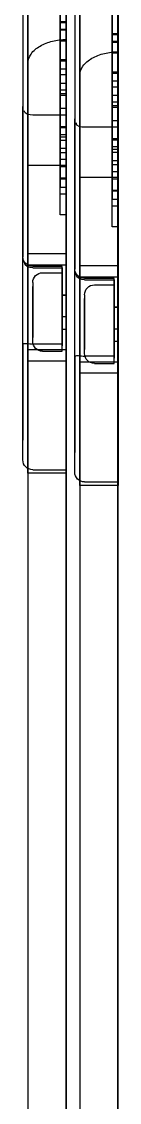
# Model space of a CAD drawing. Header units: millimetres. Extents: x -69706 to 52883, y -6882 to 68885.
# Drawn here: x 7033.7 to 7043.4, y 23902.3 to 24012.4 of the extents above; entities that cross this region are included whole.
import ezdxf

# ---------------------------------------------------------------- set-up
doc = ezdxf.new("R2010")
doc.units = ezdxf.units.MM
doc.layers.add('ac-SB', color=7, linetype='Continuous', lineweight=13)

# ---------------------------------------------------------------- blocks, each defined once
blk = doc.blocks.new('A$C15852BBE')
at = {"layer": 'ac-SB', "lineweight": -3}
for p, q in [((6135.93, 3068.94), (6135.93, 3317.07)), ((6135.93, 3317.07), (6135.93, 3069.01)), ((6141.2, 3067.7), (6141.2, 3315.83)), ((6141.2, 3315.83), (6141.2, 3067.77)), ((6139.81, 3169.57), (6139.81, 3313.08)), ((6145.08, 3168.33), (6145.08, 3311.84)), ((6139.81, 3198.63), (6139.81, 3295.72)), ((6145.08, 3197.39), (6145.08, 3294.49)), ((6135.91, 3237.86), (6135.91, 3240.36)), ((6135.91, 3240.36), (6139.81, 3240.36)), ((6135.91, 3240.01), (6135.91, 3237.51)), ((6139.31, 3240.01), (6135.91, 3240.01)), ((6135.91, 3239.69), (6135.91, 3196.16)), ((6139.81, 3240.36), (6139.81, 3237.86)), ((6139.81, 3198.63), (6139.81, 3239.69)), ((6135.91, 3203.87), (6135.91, 3239.34)), ((6140.31, 3239.01), (6140.31, 3237.01)), ((6140.31, 3238.47), (6140.31, 3203)), ((6141.18, 3236.62), (6141.18, 3239.12)), ((6141.18, 3239.12), (6145.08, 3239.12)), ((6141.18, 3238.77), (6141.18, 3236.27)), ((6144.58, 3238.77), (6141.18, 3238.77)), ((6141.18, 3238.45), (6141.18, 3194.92)), ((6145.08, 3239.12), (6145.08, 3236.62)), ((6145.08, 3197.39), (6145.08, 3238.45)), ((6135.91, 3227.76), (6135.91, 3237.86)), ((6135.91, 3237.51), (6135.91, 3224.4)), ((6139.81, 3237.86), (6139.81, 3227.76)), ((6141.18, 3202.63), (6141.18, 3238.1)), ((6145.58, 3237.77), (6145.58, 3235.77)), ((6140.31, 3227.31), (6140.31, 3237.01)), ((6141.18, 3226.53), (6141.18, 3236.62)), ((6141.18, 3236.27), (6141.18, 3223.16)), ((6145.08, 3236.62), (6145.08, 3226.53)), ((6145.58, 3237.23), (6145.58, 3201.76)), ((6145.58, 3226.07), (6145.58, 3235.77)), ((6135.91, 3220.89), (6135.91, 3228.93)), ((6135.91, 3228.93), (6139.81, 3228.93)), ((6139.81, 3228.93), (6139.81, 3220.89)), ((6135.91, 3228.26), (6135.91, 3227.76)), ((6139.81, 3227.76), (6135.91, 3227.76)), ((6136.31, 3227.93), (6136.31, 3220.47)), ((6138.31, 3227.93), (6136.31, 3227.93)), ((6136.31, 3226.61), (6136.31, 3227.39)), ((6139.81, 3227.76), (6139.81, 3228.26)), ((6141.18, 3219.65), (6141.18, 3227.69)), ((6141.18, 3227.69), (6145.08, 3227.69)), ((6145.08, 3227.69), (6145.08, 3219.65)), ((6136.31, 3226.61), (6136.31, 3227.2)), ((6136.31, 3227.2), (6136.31, 3219.28)), ((6136.31, 3227.2), (6139.31, 3227.2)), ((6136.31, 3219.93), (6136.31, 3226.61)), ((6136.31, 3226.61), (6136.31, 3224.4)), ((6139.31, 3226.93), (6139.31, 3221.33)), ((6139.31, 3220.93), (6139.31, 3226.53)), ((6140.31, 3227.31), (6140.31, 3218.28)), ((6141.18, 3227.02), (6141.18, 3226.53)), ((6145.08, 3226.53), (6141.18, 3226.53)), ((6141.58, 3226.69), (6141.58, 3219.23)), ((6143.58, 3226.69), (6141.58, 3226.69)), ((6145.08, 3226.53), (6145.08, 3227.02)), ((6135.91, 3225.68), (6135.91, 3222.41)), ((6136.31, 3225.68), (6135.91, 3225.68)), ((6135.91, 3224.4), (6135.91, 3225.44)), ((6136.31, 3222.41), (6136.31, 3225.68)), ((6136.31, 3225.44), (6136.31, 3224.4)), ((6141.58, 3225.37), (6141.58, 3226.15)), ((6141.58, 3225.37), (6141.58, 3225.96)), ((6141.58, 3225.96), (6141.58, 3218.04)), ((6141.58, 3225.96), (6144.58, 3225.96)), ((6141.58, 3218.69), (6141.58, 3225.37)), ((6141.58, 3225.37), (6141.58, 3223.16)), ((6144.58, 3225.69), (6144.58, 3220.09)), ((6144.58, 3219.69), (6144.58, 3225.29)), ((6145.58, 3226.07), (6145.58, 3217.04)), ((6136.31, 3224.4), (6135.91, 3224.4)), ((6141.18, 3224.44), (6141.18, 3221.17)), ((6141.58, 3224.44), (6141.18, 3224.44)), ((6141.18, 3223.16), (6141.18, 3224.21)), ((6141.58, 3221.17), (6141.58, 3224.44)), ((6141.58, 3224.21), (6141.58, 3223.16)), ((6141.58, 3223.16), (6141.18, 3223.16)), ((6135.91, 3222.41), (6135.91, 3222.18)), ((6135.91, 3222.24), (6135.91, 3129.13)), ((6135.91, 3222.24), (6136.31, 3222.24)), ((6136.31, 3222.18), (6135.91, 3222.18)), ((6136.31, 3222.18), (6136.31, 3222.41)), ((6136.31, 3222.24), (6136.31, 3220.02)), ((6135.91, 3219.6), (6135.91, 3220.89)), ((6139.81, 3220.89), (6139.81, 3219.6)), ((6141.18, 3221.17), (6141.18, 3220.94)), ((6141.18, 3221), (6141.18, 3127.9)), ((6141.18, 3221), (6141.58, 3221)), ((6141.58, 3220.94), (6141.18, 3220.94)), ((6141.58, 3220.94), (6141.58, 3221.17)), ((6141.58, 3221), (6141.58, 3218.78)), ((6136.31, 3220.47), (6136.31, 3220.02)), ((6136.31, 3219.43), (6136.31, 3220.02)), ((6138.31, 3219.93), (6136.31, 3219.93)), ((6141.18, 3218.36), (6141.18, 3219.65)), ((6145.08, 3219.65), (6145.08, 3218.36)), ((6135.91, 3219.1), (6135.91, 3219.6)), ((6135.91, 3132.5), (6135.91, 3219.1)), ((6139.81, 3219.1), (6135.91, 3219.1)), ((6139.31, 3219.43), (6136.31, 3219.43)), ((6136.31, 3219.28), (6139.31, 3219.28)), ((6139.81, 3219.6), (6139.81, 3219.1)), ((6139.81, 3219.1), (6139.81, 3132.5)), ((6141.58, 3219.23), (6141.58, 3218.78)), ((6141.58, 3218.19), (6141.58, 3218.78)), ((6143.58, 3218.69), (6141.58, 3218.69)), ((6135.91, 3161.7), (6135.91, 3217.99)), ((6135.91, 3217.99), (6139.81, 3217.99)), ((6135.91, 3217.99), (6135.91, 3208.99)), ((6139.81, 3217.99), (6139.81, 3161.7)), ((6139.81, 3208.99), (6139.81, 3217.99)), ((6140.31, 3132.05), (6140.31, 3218.32)), ((6141.18, 3217.87), (6141.18, 3218.36)), ((6141.18, 3131.26), (6141.18, 3217.87)), ((6145.08, 3217.87), (6141.18, 3217.87)), ((6144.58, 3218.19), (6141.58, 3218.19)), ((6141.58, 3218.04), (6144.58, 3218.04)), ((6145.08, 3218.36), (6145.08, 3217.87)), ((6145.08, 3217.87), (6145.08, 3131.26)), ((6141.18, 3160.46), (6141.18, 3216.75)), ((6141.18, 3216.75), (6145.08, 3216.75)), ((6141.18, 3216.75), (6141.18, 3207.75)), ((6145.08, 3216.75), (6145.08, 3160.46)), ((6145.08, 3207.75), (6145.08, 3216.75)), ((6145.58, 3130.81), (6145.58, 3217.08)), ((6135.91, 3214.02), (6135.91, 3205.14)), ((6135.91, 3214.02), (6136.51, 3214.02)), ((6136.51, 3214.02), (6136.51, 3205.14)), ((6141.18, 3212.78), (6141.18, 3203.9)), ((6141.18, 3212.78), (6141.78, 3212.78)), ((6141.78, 3212.78), (6141.78, 3203.9)), ((6135.91, 3211.92), (6135.91, 3209.15)), ((6135.91, 3211.92), (6136.51, 3211.92)), ((6136.51, 3211.19), (6135.91, 3211.19)), ((6135.91, 3211.19), (6135.91, 3209.15)), ((6136.51, 3211.92), (6136.51, 3209.15)), ((6136.51, 3209.15), (6136.51, 3211.19)), ((6135.91, 3207.24), (6135.91, 3210.38)), ((6135.91, 3210.38), (6136.51, 3210.38)), ((6135.91, 3210.38), (6135.91, 3206.42)), ((6135.91, 3208.4), (6135.91, 3210.31)), ((6135.91, 3210.31), (6136.51, 3210.31)), ((6135.91, 3210.31), (6135.91, 3203.2)), ((6136.51, 3207.24), (6136.51, 3210.38)), ((6136.51, 3210.38), (6136.51, 3206.42)), ((6136.51, 3208.39), (6136.51, 3210.31)), ((6136.51, 3210.31), (6136.51, 3203.2)), ((6141.18, 3210.68), (6141.18, 3207.91)), ((6141.18, 3210.68), (6141.78, 3210.68)), ((6141.78, 3209.96), (6141.18, 3209.96)), ((6141.18, 3209.96), (6141.18, 3207.91)), ((6141.78, 3210.68), (6141.78, 3207.91)), ((6141.78, 3207.91), (6141.78, 3209.96)), ((6135.91, 3209.15), (6136.51, 3209.15)), ((6135.91, 3183.29), (6135.91, 3209)), ((6135.91, 3208.99), (6139.81, 3208.99)), ((6139.81, 3152.7), (6139.81, 3208.99)), ((6141.18, 3206), (6141.18, 3209.14)), ((6141.18, 3209.14), (6141.78, 3209.14)), ((6141.18, 3209.14), (6141.18, 3205.18)), ((6141.18, 3207.16), (6141.18, 3209.07)), ((6141.18, 3209.07), (6141.78, 3209.07)), ((6141.18, 3209.07), (6141.18, 3201.96)), ((6141.78, 3206), (6141.78, 3209.14)), ((6141.78, 3209.14), (6141.78, 3205.18)), ((6141.78, 3207.15), (6141.78, 3209.07)), ((6141.78, 3209.07), (6141.78, 3201.96)), ((6135.91, 3206.14), (6135.91, 3208.4)), ((6135.91, 3208.4), (6136.51, 3208.4)), ((6135.91, 3205.87), (6135.91, 3207.67)), ((6136.51, 3207.67), (6135.91, 3207.67)), ((6136.51, 3206.12), (6136.51, 3208.39)), ((6136.51, 3205.87), (6136.51, 3207.67)), ((6141.18, 3207.91), (6141.78, 3207.91)), ((6141.18, 3182.05), (6141.18, 3207.76)), ((6141.18, 3207.75), (6145.08, 3207.75)), ((6145.08, 3151.46), (6145.08, 3207.75)), ((6136.51, 3207.24), (6135.91, 3207.24)), ((6136.51, 3206.42), (6135.91, 3206.42)), ((6141.18, 3204.9), (6141.18, 3207.16)), ((6141.18, 3207.16), (6141.78, 3207.16)), ((6141.18, 3204.63), (6141.18, 3206.43)), ((6141.78, 3206.43), (6141.18, 3206.43)), ((6141.78, 3204.89), (6141.78, 3207.15)), ((6141.78, 3204.63), (6141.78, 3206.43)), ((6135.91, 3198.21), (6135.91, 3206.13)), ((6135.91, 3206.12), (6136.51, 3206.12)), ((6135.91, 3206.12), (6136.51, 3206.12)), ((6135.91, 3205.87), (6136.51, 3205.87)), ((6136.51, 3198.21), (6136.51, 3206.13)), ((6141.78, 3206), (6141.18, 3206)), ((6136.51, 3205.14), (6135.91, 3205.14)), ((6135.91, 3205.06), (6135.91, 3201.78)), ((6135.91, 3205.05), (6136.51, 3205.05)), ((6136.51, 3205.06), (6136.51, 3201.78)), ((6141.78, 3205.18), (6141.18, 3205.18)), ((6141.18, 3196.97), (6141.18, 3204.89)), ((6141.18, 3204.88), (6141.78, 3204.88)), ((6141.18, 3204.88), (6141.78, 3204.88)), ((6141.18, 3204.63), (6141.78, 3204.63)), ((6141.78, 3196.97), (6141.78, 3204.89)), ((6135.91, 3200.59), (6135.91, 3203.88)), ((6135.91, 3203.78), (6135.91, 3203.87)), ((6135.91, 3203.87), (6139.31, 3203.87)), ((6135.91, 3200.14), (6135.91, 3203.78)), ((6135.91, 3203.2), (6135.91, 3201.29)), ((6135.91, 3203.2), (6136.51, 3203.2)), ((6136.51, 3200.59), (6136.51, 3203.88)), ((6136.51, 3203.2), (6136.51, 3201.28)), ((6141.78, 3203.9), (6141.18, 3203.9)), ((6141.18, 3203.82), (6141.18, 3200.54)), ((6141.18, 3203.82), (6141.78, 3203.82)), ((6141.78, 3203.82), (6141.78, 3200.54)), ((6140.31, 3201.75), (6140.31, 3203)), ((6141.18, 3199.35), (6141.18, 3202.64)), ((6141.18, 3202.54), (6141.18, 3202.63)), ((6141.18, 3202.63), (6144.58, 3202.63)), ((6141.18, 3198.9), (6141.18, 3202.54)), ((6141.78, 3199.35), (6141.78, 3202.64)), ((6135.91, 3201.29), (6135.91, 3201.85)), ((6136.51, 3201.82), (6135.91, 3201.82)), ((6135.91, 3201.69), (6135.91, 3196.33)), ((6135.91, 3201.69), (6136.51, 3201.69)), ((6135.91, 3199.77), (6135.91, 3201.69)), ((6136.51, 3201.29), (6135.91, 3201.29)), ((6136.51, 3201.28), (6136.51, 3201.87)), ((6136.51, 3201.69), (6136.51, 3196.33)), ((6136.51, 3199.77), (6136.51, 3201.69)), ((6140.31, 3200.01), (6140.31, 3201.75)), ((6141.18, 3201.96), (6141.18, 3200.05)), ((6141.18, 3201.96), (6141.78, 3201.96)), ((6141.78, 3201.96), (6141.78, 3200.04)), ((6145.58, 3200.51), (6145.58, 3201.76)), ((6136.51, 3200.6), (6135.91, 3200.6)), ((6135.91, 3171.54), (6135.91, 3200.14)), ((6140.31, 3190.55), (6140.31, 3200.01)), ((6141.18, 3200.05), (6141.18, 3200.61)), ((6141.78, 3200.59), (6141.18, 3200.59)), ((6141.18, 3200.45), (6141.18, 3195.09)), ((6141.18, 3200.45), (6141.78, 3200.45)), ((6141.18, 3198.53), (6141.18, 3200.45)), ((6141.78, 3200.05), (6141.18, 3200.05)), ((6141.78, 3200.04), (6141.78, 3200.63)), ((6141.78, 3200.45), (6141.78, 3195.09)), ((6141.78, 3198.53), (6141.78, 3200.45)), ((6145.58, 3198.77), (6145.58, 3200.51)), ((6135.91, 3199.77), (6136.51, 3199.77)), ((6135.91, 3199.2), (6135.91, 3199.77)), ((6135.91, 3195.15), (6135.91, 3199.2)), ((6135.91, 3199.18), (6136.51, 3199.18)), ((6136.51, 3199.2), (6136.51, 3199.77)), ((6136.51, 3195.15), (6136.51, 3199.2)), ((6141.78, 3199.36), (6141.18, 3199.36)), ((6141.18, 3170.31), (6141.18, 3198.9)), ((6145.58, 3189.31), (6145.58, 3198.77)), ((6135.91, 3198.37), (6135.91, 3196.07)), ((6135.91, 3198.37), (6136.51, 3198.37)), ((6136.51, 3198.21), (6135.91, 3198.21)), ((6135.91, 3194.42), (6135.91, 3197.96)), ((6136.51, 3198.37), (6136.51, 3196.07)), ((6136.51, 3194.42), (6136.51, 3197.96)), ((6141.18, 3198.53), (6141.78, 3198.53)), ((6141.18, 3197.97), (6141.18, 3198.53)), ((6141.18, 3193.91), (6141.18, 3197.96)), ((6141.18, 3197.94), (6141.78, 3197.94)), ((6141.78, 3197.96), (6141.78, 3198.53)), ((6141.78, 3193.91), (6141.78, 3197.96)), ((6141.18, 3197.14), (6141.18, 3194.84)), ((6141.18, 3197.14), (6141.78, 3197.14)), ((6141.78, 3196.97), (6141.18, 3196.97)), ((6141.18, 3193.18), (6141.18, 3196.73)), ((6141.78, 3197.14), (6141.78, 3194.84)), ((6141.78, 3193.18), (6141.78, 3196.73)), ((6135.91, 3196.33), (6136.51, 3196.33)), ((6135.91, 3196.33), (6135.91, 3194.42)), ((6135.91, 3196.16), (6135.91, 3190.28)), ((6135.91, 3196.07), (6135.91, 3192.33)), ((6136.51, 3196.33), (6136.51, 3194.42)), ((6136.51, 3196.07), (6136.51, 3192.33)), ((6135.91, 3190.6), (6135.91, 3195.22)), ((6135.91, 3195.21), (6136.51, 3195.21)), ((6135.91, 3195.14), (6136.51, 3195.14)), ((6136.51, 3194.42), (6135.91, 3194.42)), ((6135.91, 3194.35), (6135.91, 3192.33)), ((6135.91, 3194.35), (6136.51, 3194.35)), ((6136.51, 3190.6), (6136.51, 3195.22)), ((6136.51, 3194.35), (6136.51, 3192.33)), ((6141.18, 3195.09), (6141.78, 3195.09)), ((6141.18, 3195.09), (6141.18, 3193.18)), ((6141.18, 3194.92), (6141.18, 3189.04)), ((6141.18, 3194.84), (6141.18, 3191.09)), ((6141.78, 3195.09), (6141.78, 3193.18)), ((6141.78, 3194.84), (6141.78, 3191.09)), ((6135.91, 3190.42), (6135.91, 3193.97)), ((6136.51, 3190.42), (6136.51, 3193.97)), ((6141.18, 3189.36), (6141.18, 3193.98)), ((6141.18, 3193.98), (6141.78, 3193.98)), ((6141.18, 3193.9), (6141.78, 3193.9)), ((6141.78, 3189.36), (6141.78, 3193.98)), ((6141.78, 3193.18), (6141.18, 3193.18)), ((6141.18, 3193.11), (6141.18, 3191.1)), ((6141.18, 3193.11), (6141.78, 3193.11)), ((6141.78, 3193.11), (6141.78, 3191.1))]:
    blk.add_line(p, q, dxfattribs=at)
at = {"layer": 'ac-SB', "lineweight": -3, "extrusion": (0, 0, -1)}
for centre, major_axis, start_param, end_param in [((6139.31, 3239.01), (0.707, 0.707), -0.785398, 0.785398), ((6144.58, 3237.77), (0.707, 0.707), -0.785398, 0.785398), ((6138.31, 3226.93), (0.707, 0.707), -0.785398, 0.785398), ((6143.58, 3225.69), (0.707, 0.707), -0.785398, 0.785398), ((6138.31, 3220.93), (0.707, 0.707), 0.785398, 2.356194), ((6143.58, 3219.69), (-0.707, 0.707), 2.356194, 3.926991), ((6139.31, 3218.28), (0.707, 0.707), -0.785398, 0.785398), ((6144.58, 3217.04), (0.707, 0.707), -0.785398, 0.785398)]:
    blk.add_ellipse(centre, major_axis=major_axis, ratio=1, start_param=start_param, end_param=end_param, dxfattribs=at)
at = {"layer": 'ac-SB', "lineweight": -3}
for points in [[(6140.31, 3227.31), (6140.31, 3226.98), (6139.65, 3227.2), (6139.31, 3227.2)], [(6145.58, 3226.07), (6145.58, 3225.74), (6144.91, 3225.96), (6144.58, 3225.96)], [(6139.31, 3219.43), (6139.65, 3219.43), (6140.17, 3219.22), (6140.17, 3218.88)], [(6144.58, 3218.19), (6144.92, 3218.19), (6145.43, 3217.98), (6145.43, 3217.64)], [(6139.31, 3203.87), (6139.63, 3203.87), (6140.18, 3203.76), (6140.18, 3203.43)], [(6144.58, 3202.63), (6144.9, 3202.63), (6145.44, 3202.52), (6145.44, 3202.19)]]:
    blk.add_open_spline(points, degree=3, dxfattribs=at)
for points in [[(6139.81, 3198.63), (6139.81, 3198.28), (6139.53, 3197.52), (6138.56, 3196.75), (6137.3, 3196.28), (6136.38, 3196.17), (6135.91, 3196.16)], [(6145.08, 3197.39), (6145.08, 3197.04), (6144.79, 3196.28), (6143.82, 3195.51), (6142.57, 3195.04), (6141.65, 3194.93), (6141.18, 3194.92)]]:
    blk.add_open_spline(points, degree=3, knots=[0, 0, 0, 0, 0.20722, 0.449643, 0.720921, 1, 1, 1, 1], dxfattribs=at)

msp = doc.modelspace()

# ---------------------------------------------------------------- block references
at = {"layer": 'ac-SB', "rotation": 180}
msp.add_blockref('A$C15852BBE', (13179.315, 27205.514), dxfattribs=at)

doc.saveas('drawing.dxf')
